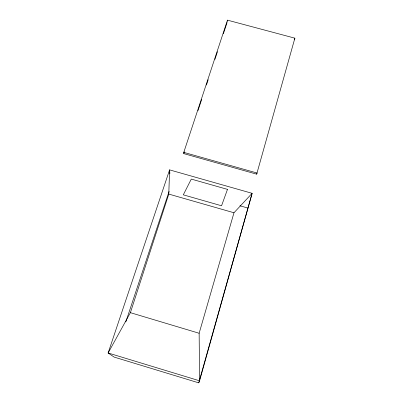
<?xml version="1.0" encoding="UTF-8"?>
<svg xmlns="http://www.w3.org/2000/svg" width="403" height="403" viewBox="0 0 403 403"><rect width="100%" height="100%" fill="white"/><g stroke="black" fill="none" stroke-linecap="round" stroke-linejoin="round"><path stroke-width="0.6" d="M198.729 382.85L252.122 193.319L233.977 212.759L199.142 333.256L199.576 380.81L108.125 352.983L130.391 312.663L168.792 194.09L169.587 169.88L252.122 193.319L199.576 380.81L198.729 382.85L114.16 357.098L108.125 352.983L169.587 169.88L169.885 173.612M227.357 21.294L227.468 20.15L294.875 38.169L256.681 174.156L183.798 153.614L183.773 152.379L227.468 20.15M294.402 39.816L294.875 38.169M256.681 174.156L257.018 173.013L183.773 152.379M183.798 153.614L184.388 151.825M197.969 110.689L201.712 99.365M206.432 85.058L208.205 79.693M214.895 59.422L217.454 51.675M223.363 33.792L227.101 22.462M125.817 321.937L169.089 191.42M239.886 205.762L247.759 208.013M168.792 194.09L233.977 212.759M130.391 312.663L199.142 333.256M227.478 189.38L221.554 205.777L183.31 194.835L191.284 179.088L227.478 189.38"/></g></svg>
